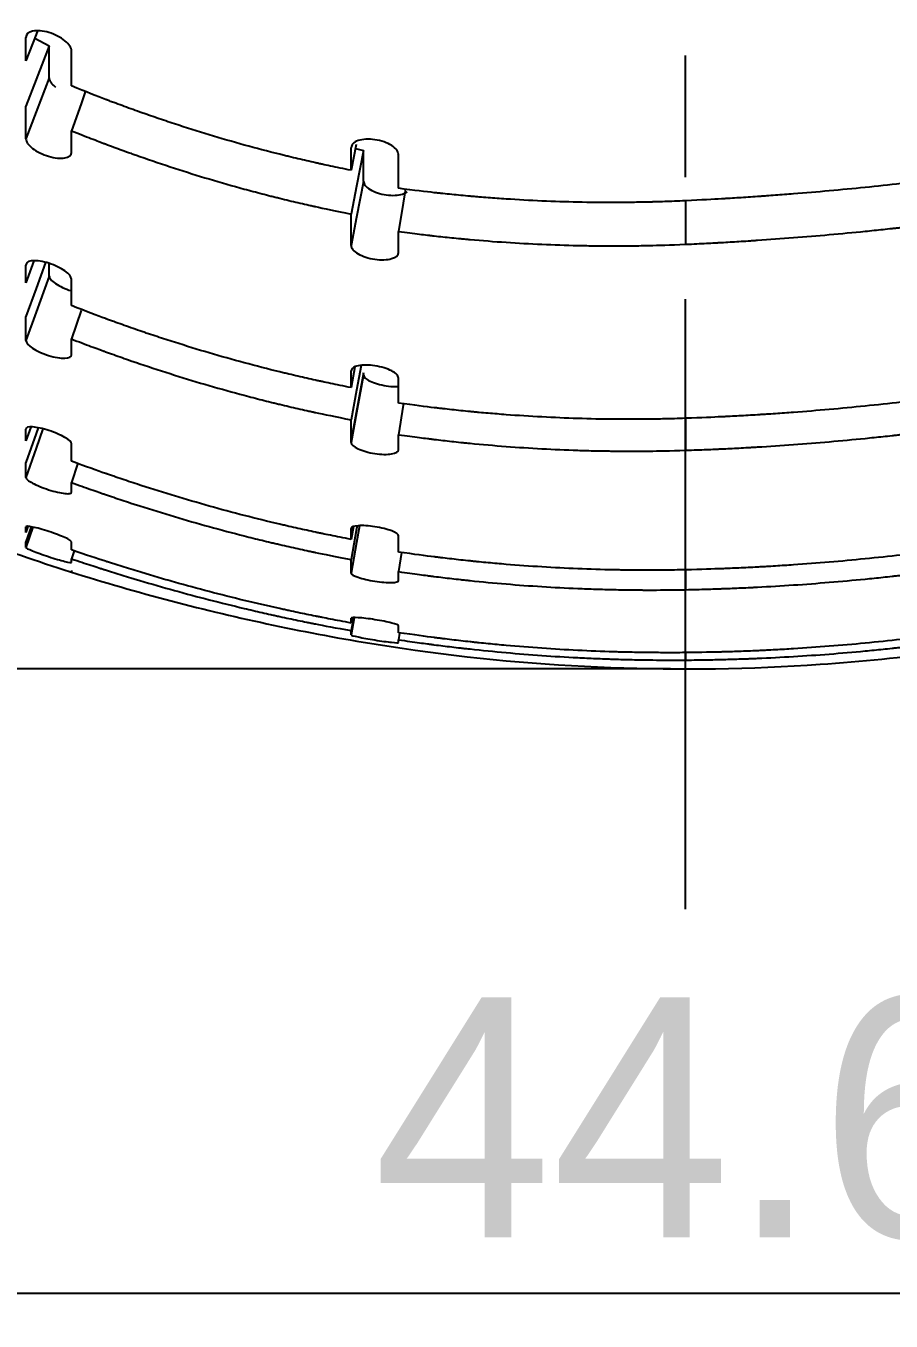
# Model space of a CAD drawing. Header units: millimetres. Extents: x 0 to 594, y 0 to 420.
# Drawn here: x 206.76 to 224.78, y 110.77 to 137.74 of the extents above; entities that cross this region are included whole.
import ezdxf

# ---------------------------------------------------------------- set-up
doc = ezdxf.new("R2010")
doc.units = ezdxf.units.MM
doc.header["$PDSIZE"] = -1
doc.linetypes.add('CENTERX2', pattern=[20.32, 12.7, -2.54, 2.54, -2.54])
doc.layers.add('중심선', color=1, linetype='CENTERX2')
doc.layers.add('치수', color=4, linetype='Continuous')
doc.styles.add('누리로봇 문자스타일_20230829', font='GOTHIC.TTF')
doc.dimstyles.new('A2기본 치수스타일', dxfattribs={"dimtxt": 4, "dimasz": 4, "dimexe": 0.5, "dimexo": 0.3, "dimgap": 1, "dimtad": 1, "dimtoh": 1, "dimdec": 1, "dimzin": 12, "dimdsep": 46, "dimtxsty": '누리로봇 문자스타일_20230829', "dimcen": 0.09, "dimclrd": 3, "dimclre": 3, "dimclrt": 3, "dimadec": 0, "dimazin": 3, "dimtm": 1e-09, "dimtfac": 1, "dimtdec": 1, "dimtofl": 0, "dimtmove": 0, "dimatfit": 3, "dimfxl": 1, "dimfrac": 2, "dimarcsym": 0})

# ---------------------------------------------------------------- blocks, each defined once
blk = doc.blocks.new('*D59')
at = {"layer": 'Defpoints', "color": 0}
for p in [(220.527, 295.65), (186.2, 124.35), (220.483, 124.35)]:
    blk.add_point(p, dxfattribs=at)
at = {"layer": '치수', "color": 3, "lineweight": -2}
for p, q in [((220.227, 295.65), (185.7, 295.65)), ((186.2, 292.15), (186.2, 127.85)), ((220.183, 124.35), (185.7, 124.35))]:
    blk.add_line(p, q, dxfattribs=at)
at = {"layer": '치수', "color": 3}
for points in [[(185.617, 292.15), (186.783, 292.15), (186.2, 295.65)], [(185.617, 127.85), (186.783, 127.85), (186.2, 124.35)]]:
    blk.add_solid(points, dxfattribs=at)
at = {"layer": '치수', "color": 3, "insert": (182.637, 210), "char_height": 5, "attachment_point": 5, "rotation": 90, "style": '누리로봇 문자스타일_20230829'}
blk.add_mtext('{\\fISOCPEUR|b0|i0|c0|p34;%%C}171', dxfattribs=at)
blk = doc.blocks.new('*D60')
at = {"layer": 'Defpoints', "color": 0}
for p in [(198.2, 130.5), (242.8, 130.5), (242.8, 111.35)]:
    blk.add_point(p, dxfattribs=at)
at = {"layer": '치수', "color": 3, "lineweight": -2}
for p, q in [((198.2, 130.2), (198.2, 110.85)), ((242.8, 130.2), (242.8, 110.85)), ((201.7, 111.35), (239.3, 111.35))]:
    blk.add_line(p, q, dxfattribs=at)
at = {"layer": '치수', "color": 3}
for points in [[(201.7, 111.934), (201.7, 110.767), (198.2, 111.35)], [(239.3, 111.934), (239.3, 110.767), (242.8, 111.35)]]:
    blk.add_solid(points, dxfattribs=at)
at = {"layer": '치수', "color": 3, "insert": (220.5, 114.976), "char_height": 5, "attachment_point": 5, "style": '누리로봇 문자스타일_20230829'}
blk.add_mtext('44.6', dxfattribs=at)

msp = doc.modelspace()

# ---------------------------------------------------------------- linework, layer by layer
at = {"color": 7, "linetype": 'Continuous', "lineweight": 25}
for p, q in [((206.76, 137.014), (206.76, 137.502)), ((206.943, 137.485), (207.243, 137.331)), ((207.71, 136.493), (207.71, 137.22)), ((206.76, 135.391), (206.76, 136.071)), ((207.71, 135.11), (207.71, 135.56)), ((213.639, 135.27), (213.535, 134.736)), ((213.535, 134.736), (213.535, 135.207)), ((213.624, 135.19), (213.79, 135.149)), ((214.523, 134.361), (214.523, 135.064)), ((213.535, 133.17), (213.535, 133.825)), ((214.523, 133.027), (214.523, 133.462)), ((206.927, 132.851), (206.76, 132.394)), ((206.76, 132.394), (206.76, 132.763)), ((207.243, 132.533), (207.243, 132.798)), ((207.71, 131.917), (207.71, 132.466)), ((206.76, 131.189), (206.76, 131.689)), ((207.71, 130.893), (207.71, 131.223)), ((213.614, 130.64), (213.535, 130.21)), ((213.535, 130.21), (213.535, 130.561)), ((213.79, 130.518), (213.535, 129.113)), ((214.523, 129.888), (214.523, 130.411)), ((213.535, 129.066), (213.535, 129.539)), ((206.86, 129.387), (206.76, 129.101)), ((206.76, 129.101), (206.76, 129.346)), ((214.523, 128.916), (214.523, 129.228)), ((207.71, 128.677), (207.71, 129.039)), ((206.76, 128.336), (206.76, 128.647)), ((207.84, 128.634), (207.71, 128.234)), ((207.71, 128.03), (207.71, 128.234)), ((206.804, 127.32), (206.76, 127.193)), ((206.868, 127.311), (206.76, 126.996)), ((206.76, 127.193), (206.76, 127.31)), ((213.583, 127.316), (213.535, 127.049)), ((213.535, 127.049), (213.535, 127.275)), ((214.523, 126.784), (214.523, 127.12)), ((206.76, 126.88), (206.76, 126.996)), ((207.71, 126.828), (207.71, 126.998)), ((207.764, 126.812), (207.71, 126.643)), ((207.71, 126.569), (207.71, 126.643)), ((213.535, 126.347), (213.535, 126.63)), ((214.583, 126.778), (214.523, 126.377)), ((207.71, 126.402), (207.71, 126.376)), ((214.523, 126.191), (214.523, 126.377)), ((213.582, 125.418), (213.535, 125.148)), ((213.553, 125.411), (213.535, 125.307)), ((213.535, 125.307), (213.535, 125.405)), ((214.523, 125.105), (214.523, 125.247)), ((213.535, 125.059), (213.535, 125.148)), ((214.543, 125.096), (214.523, 124.957)), ((214.523, 124.901), (214.523, 124.957))]:
    msp.add_line(p, q, dxfattribs=at)
at = {"color": 8, "linetype": 'Continuous', "lineweight": 25}
for p, q in [((220.5, 134.101), (220.5, 133.195)), ((220.5, 129.57), (220.5, 128.904)), ((206.905, 127.305), (206.76, 126.88)), ((220.5, 126.415), (220.5, 126.001)), ((213.597, 125.418), (213.535, 125.059)), ((220.5, 124.69), (220.5, 124.535))]:
    msp.add_line(p, q, dxfattribs=at)
at = {"color": 7, "linetype": 'Continuous', "lineweight": 25, "flags": 128}
for points in [[(207.003, 137.639), (206.973, 137.562), (206.76, 137.014)], [(207.243, 137.331), (206.973, 136.625), (206.76, 136.071)], [(207.243, 136.663), (206.973, 135.951), (206.76, 135.391)], [(208.005, 136.388), (207.909, 136.12), (207.71, 135.56)], [(213.79, 135.149), (213.647, 134.408), (213.535, 133.825)], [(213.79, 134.505), (213.647, 133.758), (213.535, 133.17)], [(214.669, 134.349), (214.619, 134.048), (214.523, 133.462)], [(207.168, 132.817), (206.973, 132.276), (206.76, 131.689)], [(207.243, 132.533), (206.973, 131.781), (206.76, 131.189)], [(207.919, 131.845), (207.909, 131.816), (207.71, 131.223)], [(213.741, 130.67), (213.647, 130.155), (213.535, 129.539)], [(213.79, 130.473), (213.647, 129.685), (213.535, 129.066)], [(214.624, 129.878), (214.619, 129.847), (214.523, 129.228)], [(207.013, 129.372), (206.973, 129.257), (206.76, 128.647)], [(213.658, 127.33), (213.647, 127.268), (213.535, 126.63)]]:
    msp.add_lwpolyline(points, dxfattribs=at)
at = {"color": 8, "linetype": 'Continuous', "lineweight": 25, "flags": 128}
for points in [[(207.112, 129.351), (206.973, 128.949), (206.76, 128.336)], [(213.708, 127.334), (213.647, 126.986), (213.535, 126.347)]]:
    msp.add_lwpolyline(points, dxfattribs=at)
at = {"color": 7, "linetype": 'Continuous', "lineweight": 25}
for points, knots in [([(207.71, 137.22), (207.71, 137.286), (207.661, 137.362), (207.485, 137.505), (207.367, 137.566), (207.114, 137.643), (206.991, 137.654), (206.811, 137.615), (206.76, 137.567), (206.76, 137.502)], [0, 0, 0, 0, 0.25, 0.25, 0.5, 0.5, 0.75, 0.75, 1, 1, 1, 1]), ([(207.243, 136.663), (207.244, 136.653), (207.246, 136.634), (207.258, 136.602), (207.28, 136.564), (207.317, 136.518), (207.357, 136.485), (207.377, 136.468)], [0, 0, 0, 0, 0.169342, 0.336079, 0.502955, 0.75127, 1, 1, 1, 1]), ([(213.535, 134.736), (213.371, 134.769), (213.227, 134.798), (213.04, 134.838), (212.955, 134.856), (212.868, 134.875), (212.827, 134.884), (212.811, 134.888), (212.8, 134.89), (212.797, 134.891), (212.671, 134.919), (212.49, 134.961), (212.271, 135.013), (212.176, 135.037), (212.112, 135.052), (212.078, 135.061), (211.552, 135.192), (211.063, 135.327), (210.335, 135.548), (209.972, 135.662), (209.551, 135.803), (209.341, 135.876), (209.251, 135.908), (209.191, 135.929), (209.163, 135.939), (209.006, 135.994), (208.823, 136.061), (208.617, 136.137), (208.517, 136.175), (208.467, 136.194), (208.446, 136.202), (208.431, 136.208), (208.423, 136.211), (208.25, 136.277), (208.014, 136.369), (207.71, 136.493)], [0, 0, 0, 0, 0.0625, 0.0625, 0.09375, 0.109375, 0.117187, 0.121094, 0.121094, 0.125, 0.125, 0.1875, 0.21875, 0.234375, 0.234375, 0.25, 0.25, 0.5, 0.5, 0.625, 0.6875, 0.71875, 0.734375, 0.734375, 0.75, 0.75, 0.8125, 0.84375, 0.859375, 0.867187, 0.871094, 0.871094, 0.875, 0.875, 1, 1, 1, 1]), ([(207.71, 135.56), (207.863, 135.499), (207.998, 135.446), (208.175, 135.377), (208.257, 135.346), (208.341, 135.313), (208.38, 135.298), (208.397, 135.292), (208.407, 135.288), (208.411, 135.287), (208.53, 135.242), (208.704, 135.177), (208.915, 135.101), (209.008, 135.068), (209.069, 135.047), (209.102, 135.035), (209.612, 134.856), (210.095, 134.699), (210.821, 134.483), (211.186, 134.378), (211.616, 134.264), (211.832, 134.208), (211.924, 134.185), (211.986, 134.17), (212.016, 134.162), (212.177, 134.122), (212.367, 134.077), (212.581, 134.027), (212.686, 134.004), (212.738, 133.992), (212.76, 133.987), (212.775, 133.984), (212.784, 133.982), (212.959, 133.943), (213.208, 133.89), (213.535, 133.825)], [0, 0, 0, 0, 0.0625, 0.0625, 0.09375, 0.109375, 0.117187, 0.121094, 0.121094, 0.125, 0.125, 0.1875, 0.21875, 0.234375, 0.234375, 0.25, 0.25, 0.5, 0.5, 0.625, 0.6875, 0.71875, 0.734375, 0.734375, 0.75, 0.75, 0.8125, 0.84375, 0.859375, 0.867187, 0.871094, 0.871094, 0.875, 0.875, 1, 1, 1, 1]), ([(206.76, 135.391), (206.761, 135.332), (206.81, 135.261), (206.987, 135.124), (207.108, 135.065), (207.36, 134.99), (207.481, 134.978), (207.66, 135.009), (207.71, 135.051), (207.71, 135.11)], [0, 0, 0, 0, 0.25, 0.25, 0.5, 0.5, 0.75, 0.75, 1, 1, 1, 1]), ([(214.523, 135.064), (214.515, 135.096), (214.5, 135.16), (214.387, 135.255), (214.225, 135.331), (214.031, 135.378), (213.836, 135.388), (213.672, 135.359), (213.558, 135.297), (213.543, 135.237), (213.535, 135.207)], [0, 0, 0, 0, 0.125158, 0.24999, 0.374983, 0.500045, 0.625126, 0.750031, 0.875008, 1, 1, 1, 1]), ([(226.477, 134.64), (226.313, 134.618), (226.169, 134.599), (225.983, 134.576), (225.897, 134.565), (225.811, 134.554), (225.771, 134.549), (225.754, 134.547), (225.744, 134.546), (225.74, 134.546), (225.615, 134.531), (225.434, 134.509), (225.214, 134.483), (225.117, 134.472), (225.053, 134.465), (225.019, 134.461), (224.489, 134.402), (223.99, 134.352), (223.244, 134.285), (222.871, 134.253), (222.434, 134.219), (222.215, 134.203), (222.121, 134.197), (222.059, 134.192), (222.029, 134.19), (221.865, 134.179), (221.673, 134.166), (221.458, 134.153), (221.352, 134.147), (221.3, 134.143), (221.277, 134.142), (221.263, 134.141), (221.253, 134.141), (221.079, 134.131), (220.83, 134.116), (220.5, 134.101)], [0, 0, 0, 0, 0.0625, 0.0625, 0.09375, 0.109375, 0.117187, 0.121094, 0.121094, 0.125, 0.125, 0.1875, 0.21875, 0.234375, 0.234375, 0.25, 0.25, 0.5, 0.5, 0.625, 0.6875, 0.71875, 0.734375, 0.734375, 0.75, 0.75, 0.8125, 0.84375, 0.859375, 0.867187, 0.871094, 0.871094, 0.875, 0.875, 1, 1, 1, 1]), ([(213.79, 134.505), (213.797, 134.477), (213.812, 134.42), (213.921, 134.333), (214.078, 134.263), (214.266, 134.219), (214.452, 134.209), (214.612, 134.232), (214.67, 134.27), (214.698, 134.288)], [0, 0, 0, 0, 0.146008, 0.290802, 0.434828, 0.578097, 0.721342, 0.865365, 1, 1, 1, 1]), ([(220.5, 134.101), (220.335, 134.094), (220.19, 134.088), (220.003, 134.081), (219.917, 134.079), (219.83, 134.076), (219.79, 134.075), (219.774, 134.075), (219.763, 134.075), (219.76, 134.074), (219.634, 134.071), (219.452, 134.068), (219.231, 134.066), (219.134, 134.065), (219.069, 134.065), (219.035, 134.065), (218.503, 134.064), (218.005, 134.074), (217.258, 134.107), (216.885, 134.128), (216.449, 134.159), (216.231, 134.176), (216.137, 134.184), (216.075, 134.19), (216.045, 134.192), (215.882, 134.207), (215.691, 134.225), (215.476, 134.247), (215.371, 134.258), (215.319, 134.264), (215.296, 134.267), (215.282, 134.268), (215.272, 134.269), (215.098, 134.289), (214.85, 134.318), (214.523, 134.361)], [0, 0, 0, 0, 0.0625, 0.0625, 0.09375, 0.109375, 0.117187, 0.121094, 0.121094, 0.125, 0.125, 0.1875, 0.21875, 0.234375, 0.234375, 0.25, 0.25, 0.5, 0.5, 0.625, 0.6875, 0.71875, 0.734375, 0.734375, 0.75, 0.75, 0.8125, 0.84375, 0.859375, 0.867188, 0.871094, 0.871094, 0.875, 0.875, 1, 1, 1, 1]), ([(220.5, 133.195), (220.665, 133.202), (220.81, 133.209), (220.997, 133.219), (221.083, 133.224), (221.17, 133.228), (221.21, 133.231), (221.226, 133.232), (221.237, 133.232), (221.24, 133.232), (221.366, 133.24), (221.548, 133.25), (221.769, 133.264), (221.866, 133.27), (221.931, 133.275), (221.965, 133.277), (222.497, 133.313), (222.995, 133.352), (223.742, 133.418), (224.115, 133.454), (224.551, 133.498), (224.769, 133.522), (224.863, 133.532), (224.925, 133.539), (224.955, 133.542), (225.118, 133.56), (225.309, 133.582), (225.524, 133.607), (225.629, 133.62), (225.681, 133.626), (225.704, 133.629), (225.718, 133.631), (225.728, 133.632), (225.901, 133.653), (226.15, 133.683), (226.477, 133.727)], [0, 0, 0, 0, 0.0625, 0.0625, 0.09375, 0.109375, 0.117187, 0.121094, 0.121094, 0.125, 0.125, 0.1875, 0.21875, 0.234375, 0.234375, 0.25, 0.25, 0.5, 0.5, 0.625, 0.6875, 0.71875, 0.734375, 0.734375, 0.75, 0.75, 0.8125, 0.84375, 0.859375, 0.867188, 0.871094, 0.871094, 0.875, 0.875, 1, 1, 1, 1]), ([(214.523, 133.462), (214.687, 133.44), (214.831, 133.422), (215.017, 133.399), (215.102, 133.389), (215.189, 133.379), (215.229, 133.374), (215.245, 133.372), (215.256, 133.371), (215.259, 133.371), (215.384, 133.357), (215.566, 133.337), (215.786, 133.316), (215.883, 133.307), (215.947, 133.301), (215.981, 133.298), (216.512, 133.25), (217.01, 133.217), (217.756, 133.184), (218.129, 133.171), (218.566, 133.164), (218.785, 133.162), (218.879, 133.162), (218.941, 133.161), (218.971, 133.161), (219.135, 133.161), (219.327, 133.162), (219.542, 133.166), (219.648, 133.168), (219.7, 133.169), (219.723, 133.169), (219.738, 133.169), (219.747, 133.17), (219.921, 133.174), (220.17, 133.181), (220.5, 133.195)], [0, 0, 0, 0, 0.0625, 0.0625, 0.09375, 0.109375, 0.117188, 0.121094, 0.121094, 0.125, 0.125, 0.1875, 0.21875, 0.234375, 0.234375, 0.25, 0.25, 0.5, 0.5, 0.625, 0.6875, 0.71875, 0.734375, 0.734375, 0.75, 0.75, 0.8125, 0.84375, 0.859375, 0.867188, 0.871094, 0.871094, 0.875, 0.875, 1, 1, 1, 1]), ([(213.535, 133.17), (213.536, 133.113), (213.587, 133.051), (213.772, 132.943), (213.898, 132.902), (214.16, 132.864), (214.285, 132.869), (214.471, 132.923), (214.523, 132.971), (214.523, 133.027)], [0, 0, 0, 0, 0.25, 0.25, 0.5, 0.5, 0.75, 0.75, 1, 1, 1, 1]), ([(207.71, 132.466), (207.703, 132.493), (207.689, 132.546), (207.58, 132.641), (207.426, 132.731), (207.24, 132.804), (207.053, 132.849), (206.893, 132.858), (206.782, 132.83), (206.768, 132.786), (206.76, 132.763)], [0, 0, 0, 0, 0.125116, 0.250043, 0.375106, 0.500137, 0.625343, 0.750084, 0.874952, 1, 1, 1, 1]), ([(207.243, 132.533), (207.25, 132.51), (207.264, 132.464), (207.369, 132.377), (207.52, 132.296), (207.646, 132.243), (207.707, 132.228), (207.71, 132.227)], [0, 0, 0, 0, 0.248916, 0.496113, 0.742311, 0.987445, 1, 1, 1, 1]), ([(213.535, 130.21), (213.371, 130.242), (213.227, 130.272), (213.04, 130.31), (212.955, 130.329), (212.868, 130.347), (212.827, 130.356), (212.811, 130.36), (212.8, 130.362), (212.797, 130.363), (212.671, 130.39), (212.49, 130.431), (212.271, 130.483), (212.176, 130.506), (212.112, 130.521), (212.078, 130.529), (211.552, 130.658), (211.063, 130.789), (210.335, 131.003), (209.972, 131.115), (209.551, 131.251), (209.341, 131.322), (209.251, 131.352), (209.191, 131.373), (209.163, 131.382), (209.006, 131.436), (208.823, 131.5), (208.617, 131.574), (208.517, 131.611), (208.467, 131.629), (208.446, 131.637), (208.431, 131.642), (208.423, 131.645), (208.25, 131.709), (208.014, 131.798), (207.71, 131.917)], [0, 0, 0, 0, 0.0625, 0.0625, 0.09375, 0.109375, 0.117188, 0.121094, 0.121094, 0.125, 0.125, 0.1875, 0.21875, 0.234375, 0.234375, 0.25, 0.25, 0.5, 0.5, 0.625, 0.6875, 0.71875, 0.734375, 0.734375, 0.75, 0.75, 0.8125, 0.84375, 0.859375, 0.867187, 0.871094, 0.871094, 0.875, 0.875, 1, 1, 1, 1]), ([(206.76, 131.189), (206.761, 131.146), (206.81, 131.089), (206.987, 130.973), (207.108, 130.918), (207.36, 130.839), (207.481, 130.818), (207.66, 130.824), (207.71, 130.85), (207.71, 130.893)], [0, 0, 0, 0, 0.25, 0.25, 0.5, 0.5, 0.75, 0.75, 1, 1, 1, 1]), ([(207.71, 131.223), (207.863, 131.164), (207.998, 131.113), (208.175, 131.047), (208.257, 131.016), (208.341, 130.985), (208.38, 130.971), (208.397, 130.965), (208.407, 130.961), (208.411, 130.96), (208.53, 130.917), (208.704, 130.855), (208.915, 130.781), (209.008, 130.749), (209.069, 130.728), (209.102, 130.717), (209.612, 130.545), (210.095, 130.393), (210.821, 130.182), (211.186, 130.081), (211.616, 129.969), (211.832, 129.915), (211.924, 129.892), (211.986, 129.877), (212.016, 129.87), (212.177, 129.831), (212.367, 129.787), (212.581, 129.738), (212.686, 129.715), (212.738, 129.704), (212.76, 129.699), (212.775, 129.696), (212.784, 129.693), (212.959, 129.656), (213.208, 129.603), (213.535, 129.539)], [0, 0, 0, 0, 0.0625, 0.0625, 0.09375, 0.109375, 0.117187, 0.121094, 0.121094, 0.125, 0.125, 0.1875, 0.21875, 0.234375, 0.234375, 0.25, 0.25, 0.5, 0.5, 0.625, 0.6875, 0.71875, 0.734375, 0.734375, 0.75, 0.75, 0.8125, 0.84375, 0.859375, 0.867187, 0.871094, 0.871094, 0.875, 0.875, 1, 1, 1, 1]), ([(214.523, 130.411), (214.515, 130.435), (214.5, 130.484), (214.387, 130.56), (214.225, 130.624), (214.031, 130.668), (213.836, 130.684), (213.672, 130.67), (213.558, 130.628), (213.543, 130.584), (213.535, 130.561)], [0, 0, 0, 0, 0.125161, 0.249992, 0.374987, 0.500049, 0.625127, 0.750033, 0.87501, 1, 1, 1, 1]), ([(213.79, 130.473), (213.797, 130.452), (213.812, 130.41), (213.921, 130.343), (214.079, 130.284), (214.265, 130.245), (214.425, 130.228), (214.499, 130.234), (214.523, 130.236)], [0, 0, 0, 0, 0.184589, 0.367642, 0.549719, 0.730844, 0.911939, 1, 1, 1, 1]), ([(226.477, 130.094), (226.313, 130.071), (226.169, 130.051), (225.983, 130.027), (225.897, 130.016), (225.811, 130.005), (225.771, 129.999), (225.754, 129.997), (225.744, 129.996), (225.74, 129.996), (225.615, 129.98), (225.434, 129.957), (225.214, 129.931), (225.117, 129.92), (225.053, 129.912), (225.019, 129.908), (224.489, 129.848), (223.99, 129.798), (223.244, 129.732), (222.871, 129.702), (222.434, 129.67), (222.215, 129.656), (222.121, 129.65), (222.059, 129.646), (222.029, 129.644), (221.865, 129.634), (221.673, 129.623), (221.458, 129.611), (221.352, 129.606), (221.3, 129.604), (221.277, 129.602), (221.263, 129.602), (221.253, 129.601), (221.079, 129.593), (220.83, 129.581), (220.5, 129.57)], [0, 0, 0, 0, 0.0625, 0.0625, 0.09375, 0.109375, 0.117187, 0.121094, 0.121094, 0.125, 0.125, 0.1875, 0.21875, 0.234375, 0.234375, 0.25, 0.25, 0.5, 0.5, 0.625, 0.6875, 0.71875, 0.734375, 0.734375, 0.75, 0.75, 0.8125, 0.84375, 0.859375, 0.867187, 0.871094, 0.871094, 0.875, 0.875, 1, 1, 1, 1]), ([(220.5, 129.57), (220.335, 129.564), (220.19, 129.56), (220.003, 129.556), (219.917, 129.554), (219.83, 129.553), (219.79, 129.552), (219.774, 129.552), (219.763, 129.552), (219.76, 129.552), (219.634, 129.55), (219.452, 129.549), (219.231, 129.549), (219.134, 129.55), (219.069, 129.55), (219.035, 129.55), (218.503, 129.555), (218.005, 129.571), (217.258, 129.611), (216.885, 129.635), (216.449, 129.67), (216.231, 129.689), (216.137, 129.698), (216.075, 129.704), (216.045, 129.707), (215.882, 129.723), (215.691, 129.742), (215.476, 129.766), (215.371, 129.778), (215.319, 129.785), (215.296, 129.787), (215.282, 129.789), (215.272, 129.79), (215.098, 129.811), (214.85, 129.842), (214.523, 129.888)], [0, 0, 0, 0, 0.0625, 0.0625, 0.09375, 0.109375, 0.117187, 0.121094, 0.121094, 0.125, 0.125, 0.1875, 0.21875, 0.234375, 0.234375, 0.25, 0.25, 0.5, 0.5, 0.625, 0.6875, 0.71875, 0.734375, 0.734375, 0.75, 0.75, 0.8125, 0.84375, 0.859375, 0.867187, 0.871094, 0.871094, 0.875, 0.875, 1, 1, 1, 1]), ([(207.71, 129.039), (207.71, 129.073), (207.661, 129.12), (207.485, 129.223), (207.367, 129.274), (207.114, 129.357), (206.991, 129.384), (206.811, 129.395), (206.76, 129.38), (206.76, 129.346)], [0, 0, 0, 0, 0.25, 0.25, 0.5, 0.5, 0.75, 0.75, 1, 1, 1, 1]), ([(214.523, 129.228), (214.687, 129.205), (214.831, 129.186), (215.017, 129.162), (215.102, 129.152), (215.189, 129.141), (215.229, 129.136), (215.245, 129.134), (215.256, 129.133), (215.259, 129.132), (215.384, 129.117), (215.566, 129.097), (215.786, 129.073), (215.883, 129.063), (215.947, 129.057), (215.981, 129.054), (216.512, 129.002), (217.01, 128.964), (217.756, 128.923), (218.129, 128.907), (218.566, 128.895), (218.785, 128.891), (218.879, 128.89), (218.941, 128.889), (218.971, 128.888), (219.135, 128.887), (219.327, 128.886), (219.542, 128.886), (219.648, 128.887), (219.7, 128.887), (219.723, 128.888), (219.738, 128.888), (219.747, 128.888), (219.921, 128.89), (220.17, 128.894), (220.5, 128.904)], [0, 0, 0, 0, 0.0625, 0.0625, 0.09375, 0.109375, 0.117187, 0.121094, 0.121094, 0.125, 0.125, 0.1875, 0.21875, 0.234375, 0.234375, 0.25, 0.25, 0.5, 0.5, 0.625, 0.6875, 0.71875, 0.734375, 0.734375, 0.75, 0.75, 0.8125, 0.84375, 0.859375, 0.867187, 0.871094, 0.871094, 0.875, 0.875, 1, 1, 1, 1]), ([(220.5, 128.904), (220.665, 128.91), (220.81, 128.915), (220.997, 128.923), (221.083, 128.926), (221.17, 128.93), (221.21, 128.932), (221.226, 128.933), (221.237, 128.933), (221.24, 128.934), (221.366, 128.939), (221.548, 128.948), (221.769, 128.96), (221.866, 128.966), (221.931, 128.97), (221.965, 128.972), (222.497, 129.004), (222.995, 129.04), (223.742, 129.105), (224.115, 129.14), (224.551, 129.185), (224.769, 129.208), (224.863, 129.219), (224.925, 129.226), (224.955, 129.229), (225.118, 129.248), (225.309, 129.27), (225.524, 129.296), (225.629, 129.309), (225.681, 129.316), (225.704, 129.319), (225.718, 129.32), (225.728, 129.322), (225.901, 129.344), (226.15, 129.375), (226.477, 129.422)], [0, 0, 0, 0, 0.0625, 0.0625, 0.09375, 0.109375, 0.117187, 0.121094, 0.121094, 0.125, 0.125, 0.1875, 0.21875, 0.234375, 0.234375, 0.25, 0.25, 0.5, 0.5, 0.625, 0.6875, 0.71875, 0.734375, 0.734375, 0.75, 0.75, 0.8125, 0.84375, 0.859375, 0.867187, 0.871094, 0.871094, 0.875, 0.875, 1, 1, 1, 1]), ([(202.366, 128.429), (203.615, 127.897), (206.204, 126.793), (210.3, 125.568), (214.583, 124.704), (218.938, 124.302), (223.569, 124.374), (228.425, 125.016), (233.403, 126.328), (237.318, 127.746), (239.489, 128.853), (240.133, 129.181)], [0, 0, 0, 0, 0.104122, 0.215652, 0.32718, 0.438748, 0.550333, 0.681778, 0.813201, 0.944633, 1, 1, 1, 1]), ([(213.535, 129.066), (213.536, 129.025), (213.587, 128.978), (213.772, 128.891), (213.898, 128.856), (214.16, 128.816), (214.285, 128.813), (214.471, 128.843), (214.523, 128.875), (214.523, 128.916)], [0, 0, 0, 0, 0.25, 0.25, 0.5, 0.5, 0.75, 0.75, 1, 1, 1, 1]), ([(213.535, 127.049), (213.371, 127.08), (213.227, 127.109), (213.04, 127.146), (212.955, 127.164), (212.868, 127.182), (212.827, 127.191), (212.811, 127.194), (212.8, 127.196), (212.797, 127.197), (212.671, 127.224), (212.49, 127.263), (212.271, 127.313), (212.176, 127.335), (212.112, 127.349), (212.078, 127.357), (211.552, 127.481), (211.063, 127.607), (210.335, 127.811), (209.972, 127.917), (209.551, 128.047), (209.341, 128.113), (209.251, 128.142), (209.191, 128.162), (209.163, 128.171), (209.006, 128.222), (208.823, 128.283), (208.617, 128.353), (208.517, 128.387), (208.467, 128.405), (208.446, 128.412), (208.431, 128.417), (208.423, 128.42), (208.25, 128.48), (208.014, 128.564), (207.71, 128.677)], [0, 0, 0, 0, 0.0625, 0.0625, 0.09375, 0.109375, 0.117187, 0.121094, 0.121094, 0.125, 0.125, 0.1875, 0.21875, 0.234375, 0.234375, 0.25, 0.25, 0.5, 0.5, 0.625, 0.6875, 0.71875, 0.734375, 0.734375, 0.75, 0.75, 0.8125, 0.84375, 0.859375, 0.867187, 0.871094, 0.871094, 0.875, 0.875, 1, 1, 1, 1]), ([(206.76, 128.336), (206.768, 128.321), (206.782, 128.29), (206.891, 128.222), (207.047, 128.149), (207.234, 128.081), (207.421, 128.028), (207.578, 128), (207.689, 127.998), (207.703, 128.019), (207.71, 128.03)], [0, 0, 0, 0, 0.1251818, 0.2499902, 0.3750086, 0.5000217, 0.6250353, 0.7500176, 0.8750337, 1, 1, 1, 1]), ([(207.71, 128.234), (207.863, 128.178), (207.998, 128.13), (208.175, 128.067), (208.257, 128.039), (208.341, 128.01), (208.38, 127.996), (208.397, 127.99), (208.407, 127.987), (208.411, 127.986), (208.53, 127.945), (208.704, 127.886), (208.915, 127.816), (209.008, 127.786), (209.069, 127.766), (209.102, 127.756), (209.612, 127.593), (210.095, 127.448), (210.821, 127.248), (211.186, 127.151), (211.616, 127.044), (211.832, 126.992), (211.924, 126.971), (211.986, 126.956), (212.016, 126.949), (212.177, 126.912), (212.367, 126.869), (212.581, 126.822), (212.686, 126.8), (212.738, 126.789), (212.76, 126.784), (212.775, 126.781), (212.784, 126.779), (212.959, 126.743), (213.208, 126.692), (213.535, 126.63)], [0, 0, 0, 0, 0.0625, 0.0625, 0.09375, 0.109375, 0.117187, 0.121094, 0.121094, 0.125, 0.125, 0.1875, 0.21875, 0.234375, 0.234375, 0.25, 0.25, 0.5, 0.5, 0.625, 0.6875, 0.71875, 0.734375, 0.734375, 0.75, 0.75, 0.8125, 0.84375, 0.859375, 0.867187, 0.871094, 0.871094, 0.875, 0.875, 1, 1, 1, 1]), ([(214.523, 127.12), (214.522, 127.151), (214.471, 127.188), (214.287, 127.26), (214.162, 127.291), (213.9, 127.333), (213.774, 127.341), (213.588, 127.327), (213.535, 127.306), (213.535, 127.275)], [0, 0, 0, 0, 0.25, 0.25, 0.5, 0.5, 0.75, 0.75, 1, 1, 1, 1]), ([(207.71, 126.998), (207.703, 127.008), (207.689, 127.028), (207.58, 127.084), (207.426, 127.147), (207.24, 127.213), (207.053, 127.271), (206.893, 127.31), (206.782, 127.326), (206.768, 127.315), (206.76, 127.31)], [0, 0, 0, 0, 0.125116, 0.250045, 0.375103, 0.500136, 0.625348, 0.750086, 0.874952, 1, 1, 1, 1]), ([(206.76, 126.88), (206.761, 126.871), (206.81, 126.846), (206.987, 126.774), (207.108, 126.731), (207.36, 126.648), (207.481, 126.613), (207.66, 126.567), (207.71, 126.56), (207.71, 126.569)], [0, 0, 0, 0, 0.25, 0.25, 0.5, 0.5, 0.75, 0.75, 1, 1, 1, 1]), ([(213.535, 125.307), (213.371, 125.337), (213.227, 125.364), (213.04, 125.4), (212.955, 125.417), (212.868, 125.434), (212.827, 125.442), (212.811, 125.445), (212.8, 125.448), (212.797, 125.448), (212.671, 125.473), (212.49, 125.511), (212.271, 125.557), (212.176, 125.578), (212.112, 125.592), (212.078, 125.599), (211.552, 125.716), (211.063, 125.834), (210.335, 126.025), (209.972, 126.123), (209.551, 126.244), (209.341, 126.306), (209.251, 126.333), (209.191, 126.351), (209.163, 126.36), (209.006, 126.407), (208.823, 126.464), (208.617, 126.528), (208.517, 126.561), (208.467, 126.577), (208.446, 126.583), (208.431, 126.588), (208.423, 126.591), (208.25, 126.646), (208.014, 126.724), (207.71, 126.828)], [0, 0, 0, 0, 0.0625, 0.0625, 0.09375, 0.109375, 0.117188, 0.121094, 0.121094, 0.125, 0.125, 0.1875, 0.21875, 0.234375, 0.234375, 0.25, 0.25, 0.5, 0.5, 0.625, 0.6875, 0.71875, 0.734375, 0.734375, 0.75, 0.75, 0.8125, 0.84375, 0.859375, 0.867188, 0.871094, 0.871094, 0.875, 0.875, 1, 1, 1, 1]), ([(226.477, 126.916), (226.313, 126.892), (226.169, 126.872), (225.983, 126.846), (225.897, 126.835), (225.811, 126.823), (225.771, 126.818), (225.754, 126.816), (225.744, 126.815), (225.74, 126.814), (225.615, 126.798), (225.434, 126.775), (225.214, 126.749), (225.117, 126.737), (225.053, 126.73), (225.019, 126.726), (224.489, 126.665), (223.99, 126.616), (223.244, 126.553), (222.871, 126.525), (222.434, 126.496), (222.215, 126.483), (222.121, 126.478), (222.059, 126.475), (222.029, 126.473), (221.865, 126.464), (221.673, 126.455), (221.458, 126.446), (221.352, 126.441), (221.3, 126.439), (221.277, 126.438), (221.263, 126.438), (221.253, 126.437), (221.079, 126.431), (220.83, 126.422), (220.5, 126.415)], [0, 0, 0, 0, 0.0625, 0.0625, 0.09375, 0.109375, 0.117187, 0.121094, 0.121094, 0.125, 0.125, 0.1875, 0.21875, 0.234375, 0.234375, 0.25, 0.25, 0.5, 0.5, 0.625, 0.6875, 0.71875, 0.734375, 0.734375, 0.75, 0.75, 0.8125, 0.84375, 0.859375, 0.867187, 0.871094, 0.871094, 0.875, 0.875, 1, 1, 1, 1]), ([(207.71, 126.643), (207.863, 126.592), (207.998, 126.548), (208.175, 126.49), (208.257, 126.464), (208.341, 126.437), (208.38, 126.424), (208.397, 126.419), (208.407, 126.415), (208.411, 126.414), (208.53, 126.376), (208.704, 126.322), (208.915, 126.258), (209.008, 126.23), (209.069, 126.211), (209.102, 126.202), (209.612, 126.05), (210.095, 125.916), (210.821, 125.729), (211.186, 125.639), (211.616, 125.539), (211.832, 125.49), (211.924, 125.469), (211.986, 125.456), (212.016, 125.449), (212.177, 125.414), (212.367, 125.374), (212.581, 125.33), (212.686, 125.309), (212.738, 125.298), (212.76, 125.294), (212.775, 125.291), (212.784, 125.289), (212.959, 125.254), (213.208, 125.206), (213.535, 125.148)], [0, 0, 0, 0, 0.0625, 0.0625, 0.09375, 0.109375, 0.117187, 0.121094, 0.121094, 0.125, 0.125, 0.1875, 0.21875, 0.234375, 0.234375, 0.25, 0.25, 0.5, 0.5, 0.625, 0.6875, 0.71875, 0.734375, 0.734375, 0.75, 0.75, 0.8125, 0.84375, 0.859375, 0.867188, 0.871094, 0.871094, 0.875, 0.875, 1, 1, 1, 1]), ([(220.5, 126.415), (220.335, 126.411), (220.19, 126.409), (220.003, 126.407), (219.917, 126.407), (219.83, 126.406), (219.79, 126.406), (219.774, 126.406), (219.763, 126.406), (219.76, 126.406), (219.634, 126.406), (219.452, 126.407), (219.231, 126.409), (219.134, 126.411), (219.069, 126.412), (219.035, 126.413), (218.503, 126.423), (218.005, 126.444), (217.258, 126.49), (216.885, 126.517), (216.449, 126.556), (216.231, 126.576), (216.137, 126.586), (216.075, 126.592), (216.045, 126.595), (215.882, 126.612), (215.691, 126.633), (215.476, 126.658), (215.371, 126.671), (215.319, 126.677), (215.296, 126.68), (215.282, 126.682), (215.272, 126.683), (215.098, 126.705), (214.85, 126.737), (214.523, 126.784)], [0, 0, 0, 0, 0.0625, 0.0625, 0.09375, 0.109375, 0.117187, 0.121094, 0.121094, 0.125, 0.125, 0.1875, 0.21875, 0.234375, 0.234375, 0.25, 0.25, 0.5, 0.5, 0.625, 0.6875, 0.71875, 0.734375, 0.734375, 0.75, 0.75, 0.8125, 0.84375, 0.859375, 0.867187, 0.871094, 0.871094, 0.875, 0.875, 1, 1, 1, 1]), ([(213.535, 126.347), (213.536, 126.322), (213.587, 126.291), (213.772, 126.227), (213.898, 126.198), (214.16, 126.157), (214.285, 126.147), (214.471, 126.152), (214.523, 126.167), (214.523, 126.191)], [0, 0, 0, 0, 0.25, 0.25, 0.5, 0.5, 0.75, 0.75, 1, 1, 1, 1]), ([(214.523, 126.377), (214.687, 126.354), (214.831, 126.334), (215.017, 126.309), (215.102, 126.298), (215.189, 126.287), (215.229, 126.281), (215.245, 126.279), (215.256, 126.278), (215.259, 126.278), (215.384, 126.262), (215.566, 126.24), (215.786, 126.215), (215.883, 126.205), (215.947, 126.198), (215.981, 126.194), (216.512, 126.139), (217.01, 126.097), (217.756, 126.05), (218.129, 126.031), (218.566, 126.014), (218.785, 126.008), (218.879, 126.005), (218.941, 126.004), (218.971, 126.003), (219.135, 126), (219.327, 125.997), (219.542, 125.995), (219.648, 125.994), (219.7, 125.994), (219.723, 125.994), (219.738, 125.994), (219.747, 125.994), (219.921, 125.994), (220.17, 125.995), (220.5, 126.001)], [0, 0, 0, 0, 0.0625, 0.0625, 0.09375, 0.109375, 0.117187, 0.121094, 0.121094, 0.125, 0.125, 0.1875, 0.21875, 0.234375, 0.234375, 0.25, 0.25, 0.5, 0.5, 0.625, 0.6875, 0.71875, 0.734375, 0.734375, 0.75, 0.75, 0.8125, 0.84375, 0.859375, 0.867187, 0.871094, 0.871094, 0.875, 0.875, 1, 1, 1, 1]), ([(220.5, 126.001), (220.665, 126.004), (220.81, 126.008), (220.997, 126.014), (221.083, 126.016), (221.17, 126.019), (221.21, 126.021), (221.226, 126.021), (221.237, 126.022), (221.24, 126.022), (221.366, 126.026), (221.548, 126.033), (221.769, 126.043), (221.866, 126.048), (221.931, 126.051), (221.965, 126.053), (222.497, 126.08), (222.995, 126.114), (223.742, 126.176), (224.115, 126.209), (224.551, 126.254), (224.769, 126.277), (224.863, 126.288), (224.925, 126.295), (224.955, 126.298), (225.118, 126.317), (225.309, 126.339), (225.524, 126.366), (225.629, 126.379), (225.681, 126.386), (225.704, 126.389), (225.718, 126.391), (225.728, 126.392), (225.901, 126.414), (226.15, 126.447), (226.477, 126.495)], [0, 0, 0, 0, 0.0625, 0.0625, 0.09375, 0.109375, 0.117187, 0.121094, 0.121094, 0.125, 0.125, 0.1875, 0.21875, 0.234375, 0.234375, 0.25, 0.25, 0.5, 0.5, 0.625, 0.6875, 0.71875, 0.734375, 0.734375, 0.75, 0.75, 0.8125, 0.84375, 0.859375, 0.867187, 0.871094, 0.871094, 0.875, 0.875, 1, 1, 1, 1]), ([(214.523, 125.247), (214.522, 125.261), (214.471, 125.282), (214.287, 125.33), (214.162, 125.355), (213.9, 125.397), (213.774, 125.412), (213.588, 125.423), (213.535, 125.419), (213.535, 125.405)], [0, 0, 0, 0, 0.25, 0.25, 0.5, 0.5, 0.75, 0.75, 1, 1, 1, 1]), ([(213.535, 125.059), (213.536, 125.052), (213.587, 125.037), (213.772, 124.997), (213.898, 124.974), (214.16, 124.932), (214.285, 124.915), (214.471, 124.896), (214.523, 124.894), (214.523, 124.901)], [0, 0, 0, 0, 0.25, 0.25, 0.5, 0.5, 0.75, 0.75, 1, 1, 1, 1]), ([(220.5, 124.69), (220.335, 124.688), (220.19, 124.688), (220.003, 124.689), (219.917, 124.689), (219.83, 124.69), (219.79, 124.69), (219.774, 124.69), (219.763, 124.69), (219.76, 124.69), (219.634, 124.692), (219.452, 124.695), (219.231, 124.7), (219.134, 124.702), (219.069, 124.704), (219.035, 124.705), (218.503, 124.721), (218.005, 124.746), (217.258, 124.798), (216.885, 124.828), (216.449, 124.869), (216.231, 124.891), (216.137, 124.901), (216.075, 124.907), (216.045, 124.911), (215.882, 124.928), (215.691, 124.95), (215.476, 124.976), (215.371, 124.989), (215.319, 124.996), (215.296, 124.999), (215.282, 125.001), (215.272, 125.002), (215.098, 125.024), (214.85, 125.057), (214.523, 125.105)], [0, 0, 0, 0, 0.0625, 0.0625, 0.09375, 0.109375, 0.117188, 0.121094, 0.121094, 0.125, 0.125, 0.1875, 0.21875, 0.234375, 0.234375, 0.25, 0.25, 0.5, 0.5, 0.625, 0.6875, 0.71875, 0.734375, 0.734375, 0.75, 0.75, 0.8125, 0.84375, 0.859375, 0.867188, 0.871094, 0.871094, 0.875, 0.875, 1, 1, 1, 1]), ([(214.523, 124.957), (214.687, 124.933), (214.831, 124.913), (215.017, 124.887), (215.102, 124.876), (215.189, 124.865), (215.229, 124.859), (215.245, 124.857), (215.256, 124.856), (215.259, 124.855), (215.384, 124.839), (215.566, 124.817), (215.786, 124.791), (215.883, 124.78), (215.947, 124.773), (215.981, 124.769), (216.512, 124.711), (217.01, 124.666), (217.756, 124.614), (218.129, 124.591), (218.566, 124.571), (218.785, 124.562), (218.879, 124.559), (218.941, 124.556), (218.971, 124.555), (219.135, 124.55), (219.327, 124.545), (219.542, 124.541), (219.648, 124.539), (219.7, 124.538), (219.723, 124.538), (219.738, 124.538), (219.747, 124.538), (219.921, 124.535), (220.17, 124.533), (220.5, 124.535)], [0, 0, 0, 0, 0.0625, 0.0625, 0.09375, 0.109375, 0.117187, 0.121094, 0.121094, 0.125, 0.125, 0.1875, 0.21875, 0.234375, 0.234375, 0.25, 0.25, 0.5, 0.5, 0.625, 0.6875, 0.71875, 0.734375, 0.734375, 0.75, 0.75, 0.8125, 0.84375, 0.859375, 0.867187, 0.871094, 0.871094, 0.875, 0.875, 1, 1, 1, 1]), ([(226.477, 125.159), (226.313, 125.134), (226.169, 125.114), (225.983, 125.089), (225.897, 125.077), (225.811, 125.066), (225.771, 125.06), (225.754, 125.058), (225.744, 125.057), (225.74, 125.056), (225.615, 125.04), (225.434, 125.017), (225.214, 124.991), (225.117, 124.979), (225.053, 124.972), (225.019, 124.968), (224.489, 124.908), (223.99, 124.86), (223.244, 124.802), (222.871, 124.776), (222.434, 124.751), (222.215, 124.74), (222.121, 124.735), (222.059, 124.732), (222.029, 124.731), (221.865, 124.724), (221.673, 124.716), (221.458, 124.709), (221.352, 124.706), (221.3, 124.705), (221.277, 124.704), (221.263, 124.704), (221.253, 124.703), (221.079, 124.699), (220.83, 124.693), (220.5, 124.69)], [0, 0, 0, 0, 0.0625, 0.0625, 0.09375, 0.109375, 0.117187, 0.121094, 0.121094, 0.125, 0.125, 0.1875, 0.21875, 0.234375, 0.234375, 0.25, 0.25, 0.5, 0.5, 0.625, 0.6875, 0.71875, 0.734375, 0.734375, 0.75, 0.75, 0.8125, 0.84375, 0.859375, 0.867187, 0.871094, 0.871094, 0.875, 0.875, 1, 1, 1, 1]), ([(220.5, 124.535), (220.665, 124.536), (220.81, 124.538), (220.997, 124.541), (221.083, 124.543), (221.17, 124.545), (221.21, 124.546), (221.226, 124.546), (221.237, 124.547), (221.24, 124.547), (221.366, 124.55), (221.548, 124.555), (221.769, 124.563), (221.866, 124.566), (221.931, 124.569), (221.965, 124.57), (222.497, 124.593), (222.995, 124.623), (223.742, 124.68), (224.115, 124.713), (224.551, 124.756), (224.769, 124.779), (224.863, 124.789), (224.925, 124.796), (224.955, 124.799), (225.118, 124.818), (225.309, 124.84), (225.524, 124.867), (225.629, 124.88), (225.681, 124.887), (225.704, 124.89), (225.718, 124.892), (225.728, 124.893), (225.901, 124.915), (226.15, 124.948), (226.477, 124.997)], [0, 0, 0, 0, 0.0625, 0.0625, 0.09375, 0.109375, 0.117188, 0.121094, 0.121094, 0.125, 0.125, 0.1875, 0.21875, 0.234375, 0.234375, 0.25, 0.25, 0.5, 0.5, 0.625, 0.6875, 0.71875, 0.734375, 0.734375, 0.75, 0.75, 0.8125, 0.84375, 0.859375, 0.867188, 0.871094, 0.871094, 0.875, 0.875, 1, 1, 1, 1])]:
    msp.add_open_spline(points, degree=3, knots=knots, dxfattribs=at)
for points in [[(207.243, 136.663), (207.243, 136.882), (207.243, 137.104), (207.243, 137.331)], [(213.79, 134.505), (213.79, 134.716), (213.79, 134.931), (213.79, 135.149)], [(213.79, 130.473), (213.79, 130.488), (213.79, 130.503), (213.79, 130.518)]]:
    msp.add_open_spline(points, degree=3, dxfattribs=at)
at = {"layer": '중심선'}
msp.add_line((220.5, 119.35), (220.5, 300.65), dxfattribs=at)

# ---------------------------------------------------------------- dimensions: what is measured, and where the dimension line sits
at = {"layer": '치수'}
dim = msp.add_linear_dim(base=(186.2, 124.35), p1=(220.527, 295.65), p2=(220.483, 124.35), angle=90, text='{\\fISOCPEUR|b0|i0|c0|p34;%%C}171', dimstyle='A2기본 치수스타일', override={"dimtxt": 5, "dimasz": 3.5}, dxfattribs=at)
dim.commit()
dim.dimension.update_dxf_attribs({"geometry": '*D59', "text_midpoint": (186.2, 210), "dimtype": 160})
dim = msp.add_linear_dim(base=(242.8, 111.35), p1=(198.2, 130.5), p2=(242.8, 130.5), text='44.6', dimstyle='A2기본 치수스타일', override={"dimtxt": 5, "dimasz": 3.5}, dxfattribs=at)
dim.commit()
dim.dimension.update_dxf_attribs({"geometry": '*D60', "text_midpoint": (220.5, 111.35), "dimtype": 160})

doc.saveas('drawing.dxf')
